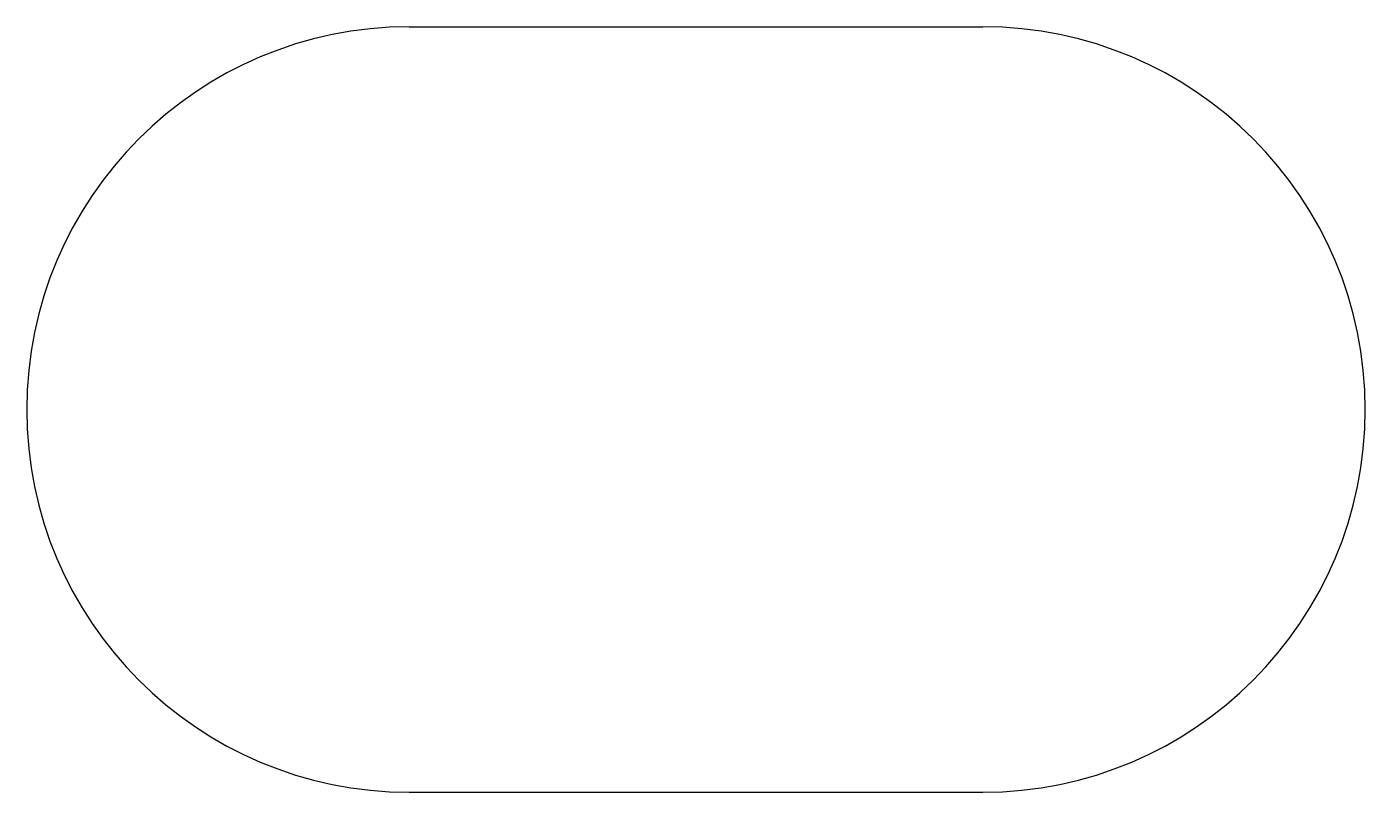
# Model space of a CAD drawing. Extents: x -0.7 to 0.7, y -0.4 to 0.4.
import ezdxf

# ---------------------------------------------------------------- set-up
doc = ezdxf.new("R2010")
doc.units = 0
doc.layers.get('0').update_dxf_attribs({"linetype": 'CONTINUOUS'})

msp = doc.modelspace()

# ---------------------------------------------------------------- linework, layer by layer
at = {"color": 0}
for p, q in [((-0.3, 0.4), (0.3, 0.4)), ((-0.3, -0.4), (0.3, -0.4))]:
    msp.add_line(p, q, dxfattribs=at)
for centre, start, end in [((-0.3, 0), 90, 270), ((0.3, 0), 270, 90)]:
    msp.add_arc(centre, 0.4, start, end, dxfattribs=at)

doc.saveas('drawing.dxf')
